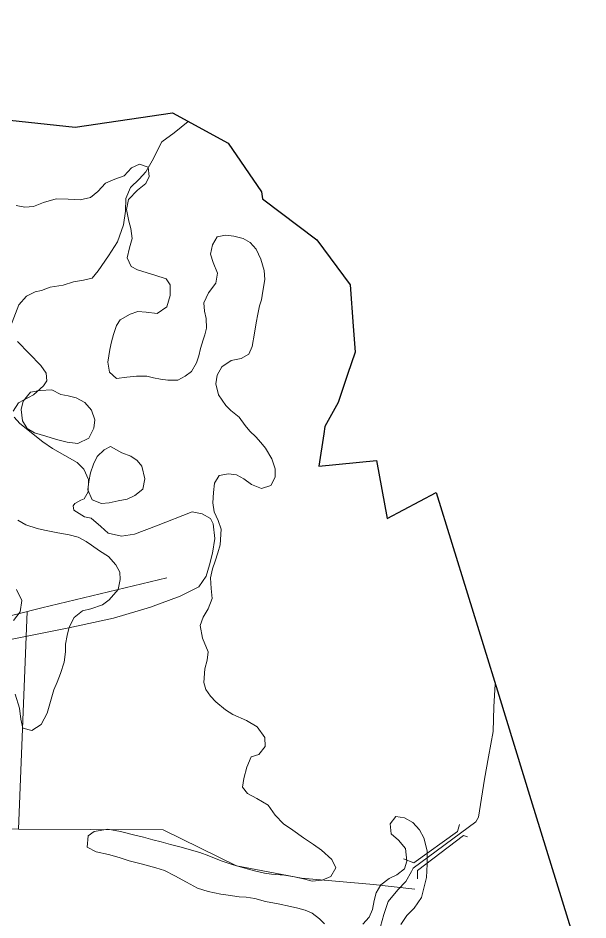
# Model space of a CAD drawing. Header units: metres. Extents: x 4652992 to 4879070, y 2074171 to 2309877.
# Drawn here: x 4654434.6 to 4654514.9, y 2309749.5 to 2309876.7 of the extents above; entities that cross this region are included whole.
import ezdxf

# ---------------------------------------------------------------- set-up
doc = ezdxf.new("R2010")
doc.units = ezdxf.units.M
doc.header["$MEASUREMENT"] = 0
doc.linetypes.add('DGN Style 3', pattern=[92.779933, 66.271381, -26.508552])
for name, color, linetype, lineweight in [('Level 20', 30, 'DGN Style 3', 0), ('Level 29', 30, 'Continuous', 0), ('Level 37', 3, 'Continuous', 0), ('Level 40', 1, 'Continuous', 0)]:
    doc.layers.add(name, color=color, linetype=linetype, lineweight=lineweight)
doc.layers.add('Limite', color=38, linetype='Continuous', lineweight=0, plot=False)

msp = doc.modelspace()

# ---------------------------------------------------------------- linework, layer by layer
at = {"layer": 'Level 20', "linetype": 'Continuous'}
for points in [[(4654433.545816, 2309833.171734, 1253.940219), (4654434.730372, 2309836.253809, 1253.115219), (4654435.830913, 2309837.466898, 1252.840219), (4654437.048712, 2309838.070725, 1252.602719), (4654437.94229, 2309838.238979, 1252.515219), (4654439.123425, 2309838.699712, 1252.452719), (4654440.960267, 2309838.993045, 1252.240219), (4654442.419982, 2309839.474131, 1252.065219), (4654443.849543, 2309839.718987, 1251.677719), (4654445.072208, 2309839.986172, 1251.177719), (4654445.914524, 2309841.021258, 1250.752719), (4654447.36375, 2309843.121037, 1250.215219), (4654448.633767, 2309845.114113, 1250.002719), (4654449.485126, 2309847.488489, 1250.015219), (4654449.741017, 2309849.435559, 1250.227719), (4654449.803035, 2309851.218688, 1250.277719), (4654450.477585, 2309852.784458, 1250.340219), (4654451.684829, 2309853.939815, 1250.427719), (4654452.648513, 2309854.974407, 1250.740219), (4654453.50145, 2309856.525127, 1250.740219), (4654454.890436, 2309859.219612, 1250.577719), (4654456.612486, 2309860.487468, 1250.540219), (4654458.601791, 2309862.077897, 1250.41235)], [(4654433.950721, 2309821.237903, 1258.877719), (4654434.67249, 2309822.395237, 1258.502719), (4654436.793667, 2309823.561198, 1257.765219), (4654438.201296, 2309824.787361, 1257.302719), (4654438.655862, 2309825.494566, 1256.990219), (4654438.570402, 2309826.583564, 1256.677719), (4654437.842255, 2309827.653693, 1256.390219), (4654434.552475, 2309831.054794, 1254.852719)], [(4654433.573142, 2309789.035307, 1277.790219), (4654441.758093, 2309790.690892, 1276.290219), (4654448.081883, 2309792.072569, 1274.690219), (4654453.284059, 2309793.620664, 1273.165219), (4654457.440731, 2309795.165977, 1272.627719), (4654460.101279, 2309796.464045, 1272.277719), (4654461.114242, 2309797.972893, 1272.102719), (4654461.608431, 2309799.554224, 1271.990219), (4654462.004925, 2309801.220398, 1271.877719), (4654462.347653, 2309803.259755, 1271.690219), (4654462.101174, 2309805.329659, 1271.277719), (4654461.734257, 2309806.112268, 1270.877719), (4654460.559637, 2309806.771496, 1270.540219), (4654459.136984, 2309807.044696, 1269.927719), (4654454.149505, 2309805.052391, 1268.065219), (4654451.012595, 2309803.875893, 1266.977719), (4654449.214671, 2309803.615801, 1266.640219), (4654447.294828, 2309804.04584, 1266.052719), (4654446.283419, 2309804.992925, 1265.752719), (4654444.936514, 2309806.14545, 1264.902719), (4654443.988384, 2309806.357013, 1264.602719), (4654442.459519, 2309807.265671, 1264.202719), (4654442.406611, 2309807.888996, 1263.990219), (4654442.644483, 2309808.22465, 1263.890219), (4654443.49002, 2309808.679587, 1263.715219), (4654443.933965, 2309808.871158, 1263.515219), (4654444.497701, 2309809.885892, 1263.065219), (4654444.53772, 2309811.583164, 1262.177719), (4654443.912232, 2309813.053956, 1261.552719), (4654442.969035, 2309813.996041, 1261.177719), (4654439.462494, 2309815.958428, 1260.290219), (4654438.098172, 2309816.916552, 1259.940219), (4654434.866987, 2309819.47944, 1259.290219), (4654434.094844, 2309820.377855, 1259.115219)], [(4654501.865079, 2309782.743172, 1272.991055), (4654501.655499, 2309779.567947, 1271.697248), (4654501.566278, 2309776.056737, 1270.272248), (4654500.88722, 2309772.479537, 1269.197248), (4654500.324973, 2309769.35646, 1268.122248), (4654499.490658, 2309764.004116, 1265.997248), (4654499.13117, 2309763.309475, 1265.472248), (4654490.305088, 2309756.806021, 1265.322248)], [(4654485.709412, 2309748.592644, 1266.659748), (4654486.164628, 2309750.251338, 1266.434748), (4654486.790393, 2309752.107191, 1266.197248), (4654488.133864, 2309753.719876, 1265.984748), (4654489.277041, 2309754.902341, 1265.684748), (4654490.033996, 2309756.333691, 1265.509748), (4654490.305088, 2309756.806021, 1265.322248)]]:
    msp.add_polyline3d(points, dxfattribs=at)
at = {"layer": 'Level 29', "elevation": 1265.834748, "flags": 128}
for points in [[(4654496.809711, 2309762.972807), (4654496.552494, 2309761.972675), (4654490.376749, 2309757.549706), (4654488.918657, 2309758.134891)], [(4654490.895008, 2309755.316401), (4654490.882106, 2309756.446355), (4654497.375723, 2309761.397224), (4654497.93801, 2309761.223306)]]:
    msp.add_lwpolyline(points, dxfattribs=at)
at = {"layer": 'Level 37'}
for points in [[(4654455.589263, 2309797.752076, 1274.353858), (4654437.97444, 2309793.490054, 1277.766358), (4654424.220458, 2309790.018262, 1279.891358), (4654393.126133, 2309783.23774, 1281.328858), (4654379.983502, 2309780.512847, 1282.741358), (4654366.045638, 2309777.960865, 1283.703858), (4654348.026827, 2309774.08096, 1284.591358), (4654329.596862, 2309770.807018, 1285.316358), (4654329.65141, 2309760.650232, 1285.728858)], [(4654395.18005, 2309761.912254, 1281.066358), (4654428.217128, 2309762.38115, 1279.491358), (4654434.680567, 2309762.284698, 1278.316358), (4654435.926388, 2309792.973083, 1278.082783)], [(4654434.680567, 2309762.284698, 1278.316358), (4654455.079736, 2309762.215728, 1274.541358), (4654465.385744, 2309757.136792, 1273.316358), (4654474.580547, 2309755.387641, 1272.191358), (4654484.704354, 2309754.476549, 1268.366358), (4654490.548457, 2309753.821391, 1267.016358)]]:
    msp.add_polyline3d(points, dxfattribs=at)
at = {"layer": 'Level 40', "color": 3}
for points in [[(4654477.787378, 2309748.925465, 1271.507011), (4654477.081679, 2309749.641358, 1271.507011), (4654476.076923, 2309750.463324, 1271.869511), (4654475.082781, 2309750.865821, 1272.019511), (4654474.024815, 2309751.135761, 1272.232011), (4654472.994691, 2309751.398596, 1272.444511), (4654471.274788, 2309751.748122, 1272.869511), (4654469.499202, 2309752.111856, 1273.394511), (4654467.967936, 2309752.502558, 1274.057011), (4654466.769819, 2309752.689182, 1274.269511), (4654465.772842, 2309752.73518, 1274.382011), (4654464.205593, 2309752.986219, 1274.594511), (4654463.202365, 2309753.123118, 1274.719511), (4654461.406135, 2309753.521888, 1274.907011), (4654459.924299, 2309753.989283, 1274.982011), (4654458.333933, 2309754.841592, 1275.107011), (4654456.722923, 2309755.728938, 1275.169511), (4654455.257369, 2309756.489865, 1275.169511), (4654454.018908, 2309756.865394, 1275.169511), (4654451.965855, 2309757.418998, 1275.169511), (4654450.295383, 2309757.845218, 1275.169511), (4654448.889494, 2309758.324172, 1275.169511), (4654447.342102, 2309758.718946, 1275.332011), (4654445.646798, 2309759.121385, 1275.544511), (4654444.368742, 2309759.748151, 1275.544511), (4654444.50647, 2309761.336822, 1275.419511), (4654445.36351, 2309761.990218, 1275.269511), (4654447.267938, 2309762.28619, 1275.082011), (4654449.076604, 2309761.975112, 1274.882011), (4654451.074147, 2309761.465495, 1274.694511), (4654452.283926, 2309761.156853, 1274.557011), (4654453.634378, 2309760.812323, 1274.332011), (4654454.787889, 2309760.518037, 1274.332011), (4654456.123861, 2309760.11706, 1274.332011), (4654457.58685, 2309759.743819, 1274.294511), (4654459.0426, 2309759.342355, 1274.294511), (4654460.217005, 2309759.012667, 1274.294511), (4654461.503125, 2309758.534197, 1274.294511), (4654463.24581, 2309757.849036, 1274.294511), (4654464.792378, 2309757.33419, 1274.294511), (4654466.88074, 2309756.711191, 1274.294511), (4654467.914474, 2309756.417392, 1274.294511), (4654469.335673, 2309756.114954, 1274.107011), (4654470.313962, 2309755.955582, 1273.969511), (4654472.166065, 2309755.813846, 1273.694511), (4654473.57361, 2309755.575032, 1273.482011), (4654475.043838, 2309755.230015, 1273.319511), (4654476.056677, 2309754.971618, 1273.207011), (4654477.473933, 2309755.121243, 1273.069511), (4654478.710375, 2309755.617704, 1272.982011), (4654479.381009, 2309756.829855, 1272.932011), (4654478.811258, 2309757.997609, 1273.007011), (4654477.35486, 2309759.331425, 1273.057011), (4654476.240019, 2309760.127045, 1273.169511), (4654474.837419, 2309761.08629, 1273.344511), (4654473.315865, 2309762.166094, 1273.382011), (4654472.039457, 2309763.033003, 1273.382011), (4654470.857164, 2309764.266819, 1273.457011), (4654469.845326, 2309765.697712, 1273.569511), (4654468.280334, 2309766.608174, 1273.632011), (4654466.932355, 2309767.31292, 1273.644511), (4654466.262073, 2309768.205617, 1273.594511), (4654466.432703, 2309769.455118, 1273.419511), (4654466.866255, 2309771.028459, 1273.307011), (4654467.454134, 2309772.502287, 1273.307011), (4654468.555495, 2309772.822716, 1273.457011), (4654469.443965, 2309773.949221, 1273.682011), (4654469.375041, 2309775.199697, 1273.832011), (4654468.293279, 2309776.70857, 1273.882011), (4654466.81993, 2309777.625724, 1273.882011), (4654464.873888, 2309778.452978, 1273.882011), (4654463.849866, 2309779.135216, 1273.882011), (4654462.483464, 2309780.235578, 1273.982011), (4654461.727955, 2309781.029736, 1273.994511), (4654461.072152, 2309781.97888, 1274.007011), (4654460.78292, 2309782.954785, 1274.007011), (4654460.951255, 2309784.896494, 1273.982011), (4654461.262557, 2309786.110107, 1273.869511), (4654461.418709, 2309787.303161, 1273.894511), (4654460.593452, 2309789.227722, 1273.944511), (4654460.302748, 2309791.015907, 1273.932011), (4654460.698454, 2309792.207987, 1273.869511), (4654461.389983, 2309793.384736, 1273.769511), (4654461.963383, 2309794.802117, 1273.644511), (4654461.846254, 2309796.215244, 1273.582011), (4654461.722709, 2309797.720219, 1273.494511), (4654462.027596, 2309799.02568, 1273.532011), (4654462.394343, 2309800.104865, 1273.532011), (4654462.77557, 2309801.240498, 1273.694511), (4654463.100527, 2309802.390485, 1273.807011), (4654463.221481, 2309804.614917, 1273.857011), (4654462.81412, 2309805.831454, 1274.094511), (4654462.230713, 2309807.062833, 1274.344511), (4654462.070146, 2309808.306618, 1274.607011), (4654462.150782, 2309809.789573, 1274.719511), (4654462.300518, 2309811.074475, 1274.819511), (4654462.942193, 2309812.173732, 1275.107011), (4654464.289525, 2309812.401338, 1275.257011), (4654465.387591, 2309812.241479, 1275.382011), (4654466.447811, 2309811.700359, 1275.457011), (4654467.534518, 2309810.911917, 1275.532011), (4654468.918695, 2309810.348289, 1275.532011), (4654470.225061, 2309810.766769, 1275.432011), (4654470.853082, 2309811.929651, 1275.257011), (4654470.825948, 2309813.109324, 1275.057011), (4654470.377621, 2309814.516735, 1274.832011), (4654469.471905, 2309816.010765, 1274.619511), (4654468.836173, 2309816.804436, 1274.444511), (4654468.116037, 2309817.619639, 1274.269511), (4654467.276125, 2309818.43533, 1274.119511), (4654466.640393, 2309819.229001, 1273.957011), (4654465.795713, 2309820.376683, 1273.394511), (4654464.597293, 2309821.313908, 1272.907011), (4654463.911708, 2309822.030086, 1272.669511), (4654462.865319, 2309823.560005, 1272.182011), (4654462.509459, 2309825.094178, 1271.707011), (4654462.67285, 2309826.315455, 1271.194511), (4654463.329005, 2309827.471159, 1270.532011), (4654464.638667, 2309828.369927, 1269.882011), (4654466.063987, 2309828.667848, 1269.444511), (4654467.146102, 2309829.263822, 1268.919511), (4654467.611731, 2309830.377922, 1268.444511), (4654467.934393, 2309832.220117, 1267.844511), (4654468.191075, 2309833.688229, 1267.357011), (4654468.3826, 2309834.902329, 1266.869511), (4654468.651289, 2309836.066673, 1266.419511), (4654468.903851, 2309836.934425, 1265.844511), (4654469.123511, 2309838.141347, 1265.132011), (4654469.395496, 2309839.785978, 1265.132011), (4654469.277542, 2309841.079033, 1264.494511), (4654468.816385, 2309842.67014, 1263.669511), (4654468.156638, 2309844.071348, 1262.932011), (4654467.324789, 2309845.035334, 1262.394511), (4654466.320838, 2309845.562099, 1261.719511), (4654465.033895, 2309845.920497, 1261.032011), (4654463.836947, 2309846.045442, 1260.469511), (4654462.672901, 2309845.831217, 1259.944511), (4654461.995851, 2309844.710914, 1259.632011), (4654461.747233, 2309843.391098, 1259.494511), (4654462.126459, 2309842.181739, 1259.469511), (4654462.736352, 2309840.703039, 1259.469511), (4654462.466015, 2309839.298552, 1259.507011), (4654461.45612, 2309837.932389, 1259.657011), (4654460.819212, 2309836.501141, 1259.994511), (4654460.874481, 2309835.31429, 1260.319511), (4654461.121099, 2309834.289115, 1260.744511), (4654461.189199, 2309832.918567, 1261.307011), (4654460.957532, 2309832.015414, 1261.894511), (4654460.713034, 2309831.295957, 1263.132011), (4654460.338223, 2309830.068476, 1264.507011), (4654460.077597, 2309829.052428, 1264.757011), (4654459.760703, 2309828.050736, 1264.919511), (4654459.061935, 2309826.845763, 1265.007011), (4654458.169521, 2309826.171321, 1265.007011), (4654457.12278, 2309825.596393, 1264.882011), (4654455.741722, 2309825.587885, 1264.594511), (4654454.67903, 2309825.76879, 1264.294511), (4654453.707981, 2309825.956385, 1263.894511), (4654452.779546, 2309826.193249, 1263.519511), (4654451.306845, 2309826.178051, 1262.882011), (4654449.945858, 2309826.014069, 1262.532011), (4654448.493228, 2309825.843398, 1262.219511), (4654447.498989, 2309826.758602, 1261.782011), (4654447.290217, 2309828.165038, 1261.382011), (4654447.534891, 2309829.936919, 1260.969511), (4654447.809995, 2309831.009414, 1260.732011), (4654448.070621, 2309832.025461, 1260.444511), (4654448.495285, 2309833.330435, 1259.969511), (4654448.993817, 2309834.105365, 1259.569511), (4654450.429672, 2309834.911797, 1259.019511), (4654451.510139, 2309835.267627, 1258.757011), (4654452.686192, 2309835.178084, 1258.669511), (4654454.207098, 2309835.030631, 1258.669511), (4654455.580269, 2309835.943267, 1258.319511), (4654456.056434, 2309837.565878, 1257.694511), (4654456.045427, 2309839.042142, 1257.157011), (4654455.480443, 2309839.877904, 1256.532011), (4654453.912979, 2309840.428151, 1255.932011), (4654452.822977, 2309840.736306, 1255.644511), (4654451.430736, 2309841.151638, 1255.444511), (4654450.567457, 2309841.642514, 1254.794511), (4654450.012184, 2309842.866716, 1254.419511), (4654450.310656, 2309844.264025, 1254.169511), (4654450.679051, 2309845.583354, 1254.069511), (4654450.533787, 2309847.003659, 1253.969511), (4654450.230901, 2309848.043189, 1253.907011), (4654449.89676, 2309849.662032, 1253.882011), (4654450.20247, 2309851.087565, 1253.894511), (4654451.437441, 2309852.396306, 1254.282011), (4654452.634565, 2309853.323785, 1254.657011), (4654453.106611, 2309854.346036, 1254.907011), (4654452.960523, 2309855.646268, 1254.969511), (4654451.744328, 2309856.046758, 1254.782011), (4654450.599529, 2309855.556988, 1254.582011), (4654449.584042, 2309854.402746, 1254.457011), (4654448.270436, 2309853.956042, 1254.282011), (4654446.956006, 2309853.389266, 1254.119511), (4654445.877011, 2309852.221156, 1253.982011), (4654444.842278, 2309851.342459, 1253.944511), (4654443.381584, 2309851.023492, 1254.007011), (4654441.705527, 2309851.150386, 1254.269511), (4654439.972377, 2309851.171563, 1253.832011), (4654438.193318, 2309850.663184, 1253.344511), (4654436.794485, 2309850.117941, 1252.994511), (4654435.567754, 2309850.00992, 1252.669511), (4654434.336256, 2309850.233891, 1252.332011)], [(4654439.389064, 2309824.230917, 1262.494511), (4654440.658503, 2309823.601112, 1262.807011), (4654441.701802, 2309823.395831, 1263.132011), (4654442.816125, 2309823.111284, 1263.419511), (4654444.049645, 2309822.460085, 1263.644511), (4654444.958271, 2309821.372247, 1263.732011), (4654445.428525, 2309819.999004, 1263.769511), (4654445.284879, 2309818.843653, 1263.782011), (4654444.588573, 2309817.432083, 1263.744511), (4654443.052227, 2309816.662928, 1263.607011), (4654441.550956, 2309816.862894, 1263.444511), (4654440.03662, 2309817.249587, 1263.344511), (4654438.536976, 2309817.693657, 1263.232011), (4654436.951614, 2309818.159615, 1263.157011), (4654435.925447, 2309818.78843, 1263.082011), (4654435.231521, 2309819.882574, 1262.919511), (4654435.06331, 2309821.484338, 1262.757011), (4654435.328591, 2309822.639193, 1262.632011), (4654436.381646, 2309823.898537, 1262.582011), (4654437.728613, 2309824.165882, 1262.619511), (4654439.389064, 2309824.230917, 1262.494511)], [(4654449.23012, 2309815.376066, 1266.582011), (4654450.502419, 2309814.89902, 1267.282011), (4654451.41048, 2309814.301916, 1267.682011), (4654452.074613, 2309813.462723, 1267.907011), (4654452.497183, 2309811.680783, 1268.007011), (4654452.188087, 2309810.237847, 1267.994511), (4654451.077427, 2309809.334386, 1267.669511), (4654449.976565, 2309808.824106, 1267.419511), (4654448.735084, 2309808.593228, 1267.282011), (4654447.450509, 2309808.31248, 1267.119511), (4654446.366766, 2309808.223949, 1267.007011), (4654445.073333, 2309808.736828, 1266.782011), (4654444.462918, 2309810.140611, 1266.444511), (4654444.577676, 2309811.298359, 1266.219511), (4654444.807078, 2309812.548583, 1266.069511), (4654445.235659, 2309813.747951, 1266.007011), (4654445.763418, 2309814.86112, 1265.957011), (4654446.752941, 2309815.765075, 1266.019511), (4654447.639982, 2309816.269076, 1266.019511), (4654449.23012, 2309815.376066, 1266.582011)], [(4654434.61354, 2309805.867882, 1274.257011), (4654435.71229, 2309805.22503, 1274.482011), (4654437.320812, 2309804.693592, 1274.582011), (4654438.337215, 2309804.434103, 1274.607011), (4654440.22964, 2309804.071744, 1274.757011), (4654441.83973, 2309803.781466, 1274.957011), (4654443.082002, 2309803.464312, 1275.182011), (4654444.195261, 2309802.878146, 1275.457011), (4654444.95521, 2309802.32179, 1275.857011), (4654446.081409, 2309801.551151, 1276.057011), (4654447.377009, 2309800.737263, 1276.282011), (4654448.401645, 2309799.569823, 1276.557011), (4654448.974546, 2309798.517711, 1276.832011), (4654449.010227, 2309797.481973, 1276.982011), (4654448.718478, 2309796.107098, 1277.207011), (4654447.436205, 2309794.622766, 1277.457011), (4654446.540968, 2309793.945472, 1277.582011), (4654444.882643, 2309793.342215, 1277.832011), (4654443.679191, 2309793.105949, 1278.082011), (4654442.527499, 2309792.131789, 1278.357011), (4654441.825973, 2309790.801141, 1278.757011), (4654441.521284, 2309789.610739, 1278.907011), (4654441.329529, 2309788.391506, 1278.957011), (4654441.294234, 2309787.313498, 1278.882011), (4654441.10091, 2309785.853105, 1278.757011), (4654440.623682, 2309784.223634, 1278.632011), (4654440.135083, 2309783.019795, 1278.632011), (4654439.675502, 2309781.929327, 1278.632011), (4654439.198275, 2309780.299856, 1278.632011), (4654438.721047, 2309778.670385, 1278.632011), (4654437.890509, 2309777.070724, 1278.657011), (4654436.583925, 2309776.196498, 1278.732011), (4654435.285187, 2309776.528067, 1278.832011), (4654435.010698, 2309777.805943, 1279.082011), (4654434.808754, 2309779.367248, 1279.232011), (4654434.227621, 2309781.327311, 1279.307011)], [(4654433.99825, 2309791.71255, 1279.432011), (4654434.911135, 2309792.928848, 1279.432011), (4654435.147986, 2309794.559298, 1279.432011), (4654434.394314, 2309796.08029, 1279.507011)], [(4654488.534225, 2309748.832818, 1270.007011), (4654489.402389, 2309750.129504, 1270.144511), (4654490.442907, 2309751.173835, 1270.219511), (4654491.480007, 2309752.665566, 1270.382011), (4654492.179013, 2309755.493842, 1270.407011), (4654492.277654, 2309757.373863, 1270.407011), (4654492.285574, 2309759.247263, 1270.394511), (4654491.777015, 2309761.073831, 1270.369511), (4654491.172067, 2309762.180778, 1270.369511), (4654490.23208, 2309763.254135, 1270.369511), (4654489.065584, 2309763.908989, 1270.307011), (4654487.860271, 2309764.067681, 1270.207011), (4654487.029034, 2309763.02949, 1270.182011), (4654487.178492, 2309761.65177, 1270.319511), (4654488.224537, 2309760.759732, 1270.407011), (4654489.219262, 2309759.553333, 1270.407011), (4654489.421568, 2309757.804906, 1270.407011), (4654489.050184, 2309756.708921, 1270.319511), (4654487.997163, 2309755.846392, 1270.194511), (4654486.891294, 2309755.354571, 1270.107011), (4654485.740356, 2309754.457488, 1270.069511), (4654485.061774, 2309753.32081, 1270.044511), (4654484.781111, 2309752.231447, 1270.019511), (4654484.547988, 2309750.98111, 1270.082011), (4654484.113725, 2309749.8714, 1270.269511), (4654483.206162, 2309748.882452, 1270.457011)]]:
    msp.add_polyline3d(points, dxfattribs=at)
at = {"layer": 'Limite', "color": 5, "linetype": 'Continuous', "lineweight": 30}
msp.add_polyline3d([(4654130.927899, 2309876.670461, 1242.393301), (4654417.27284, 2309871.401895, 1247.057236), (4654421.649702, 2309866.670359, 1247.83659), (4654432.150759, 2309862.389164, 1246.425661), (4654442.67213, 2309861.267832, 1247.777901), (4654456.37244, 2309863.285948, 1250.004777), (4654464.2414, 2309859.021883, 1252.429213), (4654468.934823, 2309852.145016, 1256.373497), (4654469.051258, 2309851.161871, 1256.393471), (4654476.702941, 2309845.405317, 1259.707668), (4654481.399882, 2309839.055094, 1257.780692), (4654481.847406, 2309833.22779, 1257.18051), (4654482.128199, 2309829.570528, 1257.162647), (4654481.054941, 2309826.417584, 1257.020093), (4654479.713422, 2309822.476321, 1257.395575), (4654477.848886, 2309819.065102, 1258.953007), (4654477.69615, 2309818.042639, 1259.258261), (4654477.011442, 2309813.45991, 1258.987136), (4654485.123094, 2309814.29449, 1258.961194), (4654486.649498, 2309806.121485, 1261.651067), (4654493.516671, 2309809.763766, 1264.734556), (4654502.351666, 2309781.168279, 1271.900166), (4654506.882941, 2309766.502277, 1273.573241), (4654514.916244, 2309740.501811, 1272.142973)], dxfattribs=at)

doc.saveas('drawing.dxf')
